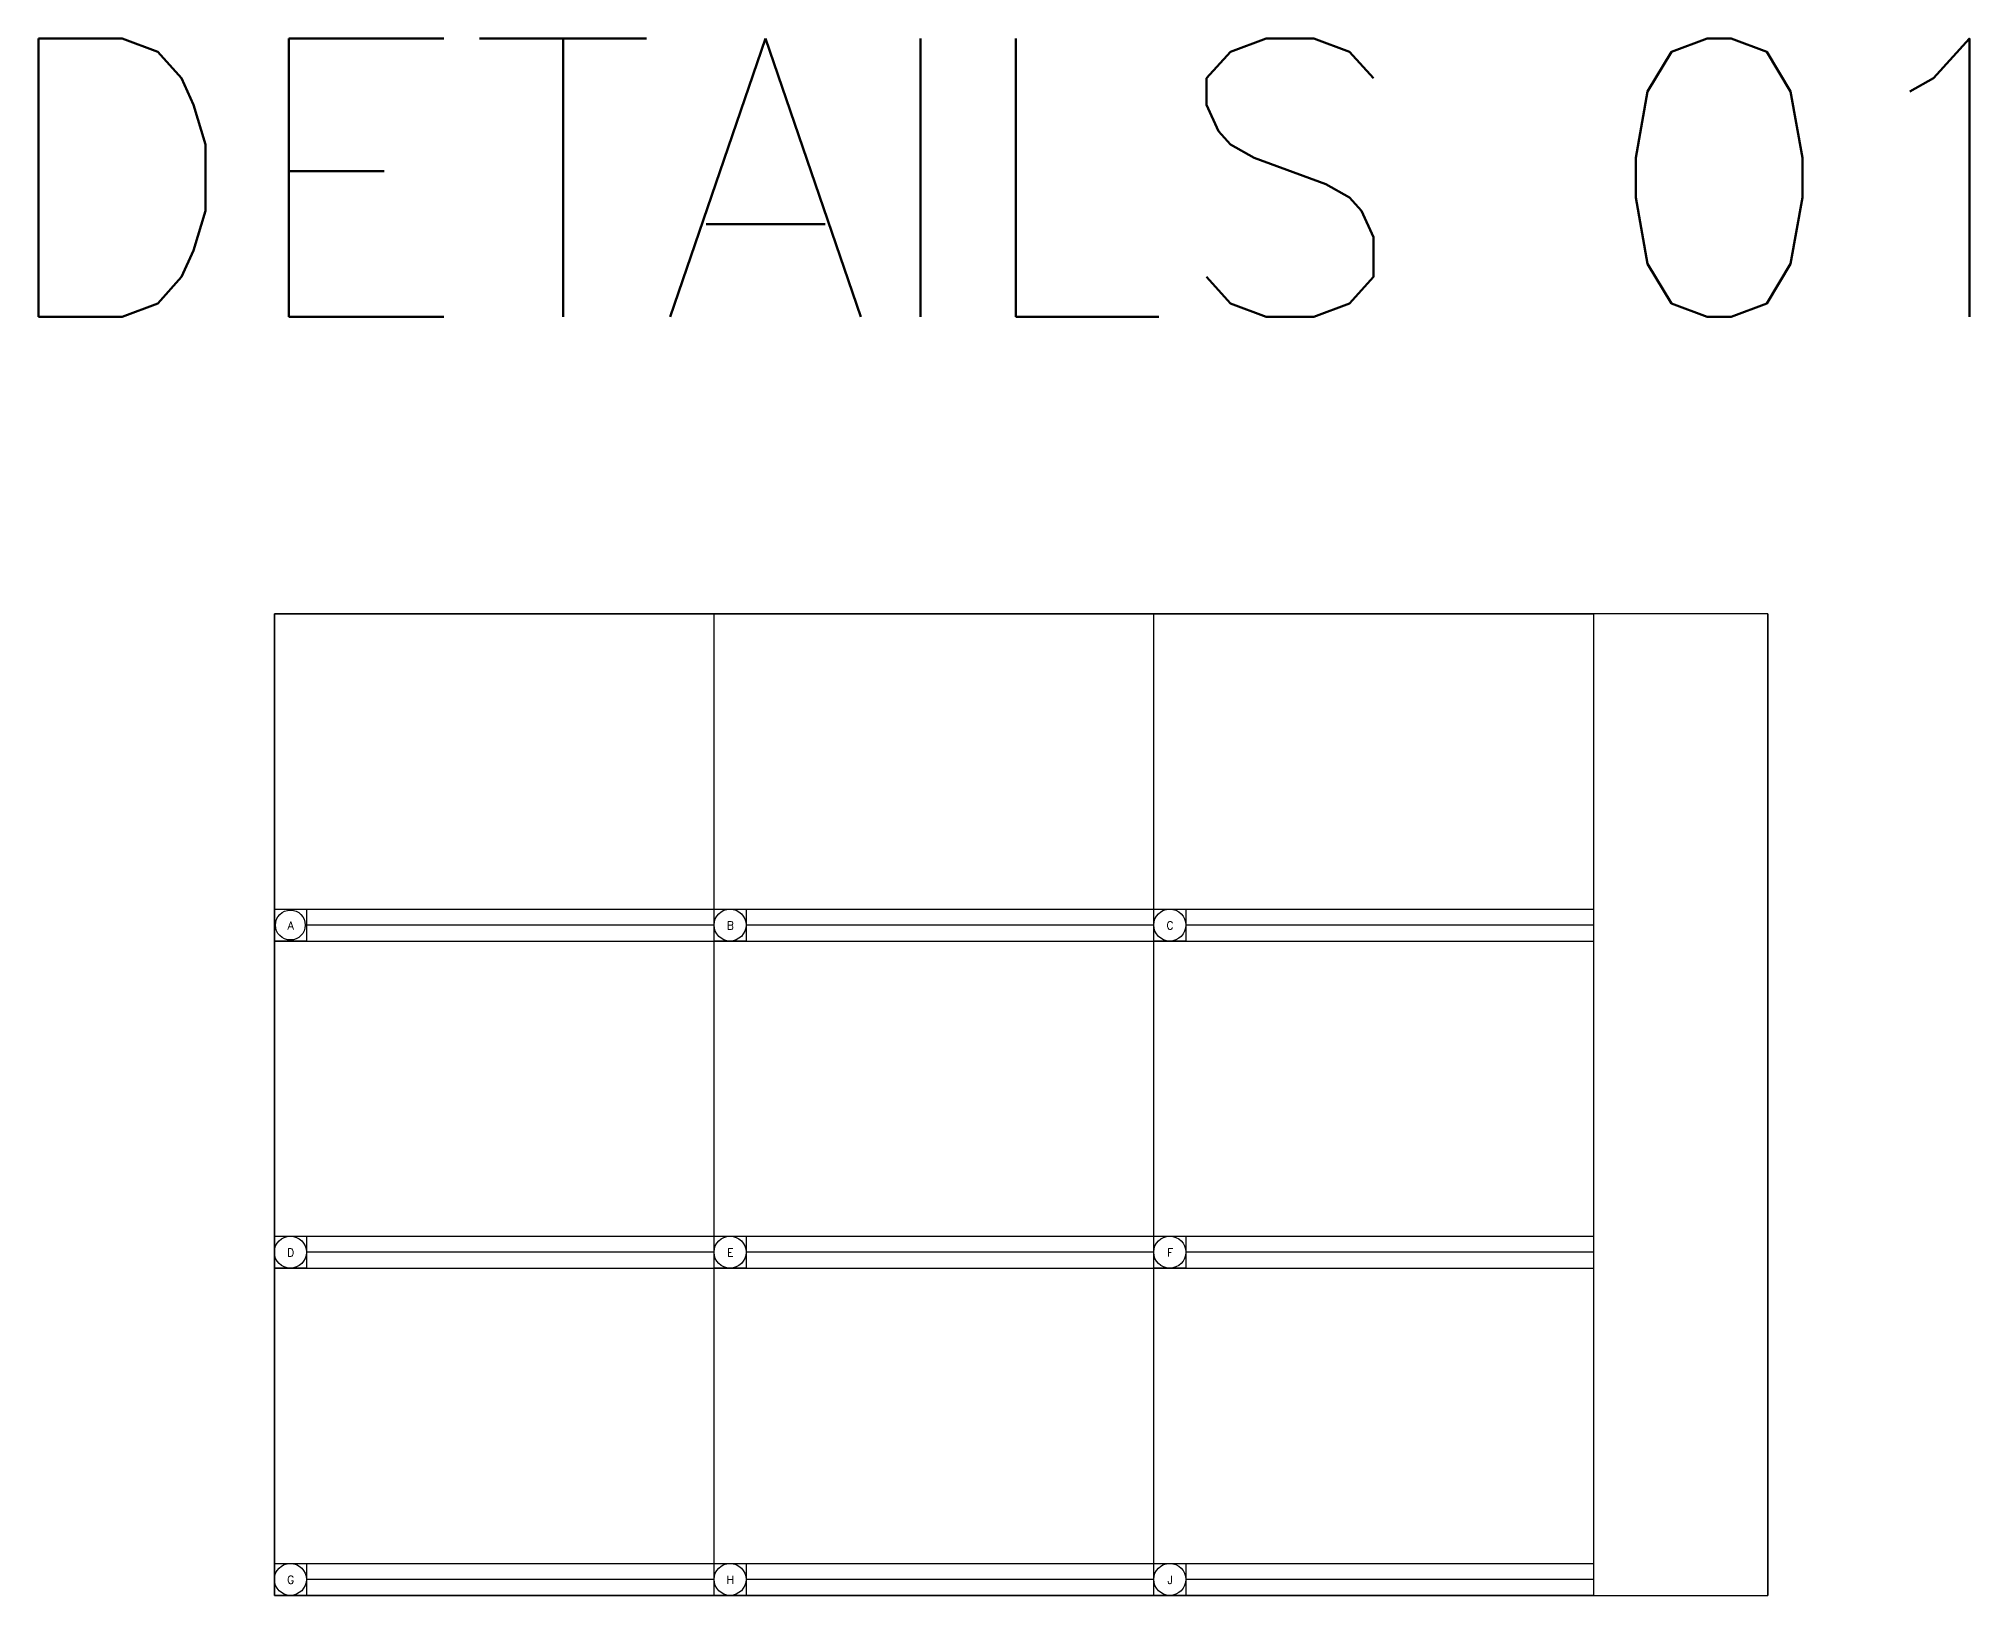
# Model space of a CAD drawing. Header units: inches. Extents: x -6 to 441, y 0 to 338.
# Drawn here: x -5.52 to 39.72, y 300 to 336.48 of the extents above; entities that cross this region are included whole.
import ezdxf

# ---------------------------------------------------------------- set-up
doc = ezdxf.new("R2010")
doc.units = ezdxf.units.IN
doc.header["$MEASUREMENT"] = 0
doc.styles.add('Roman-A', font='romans.shx', dxfattribs={"height": 0.125})

# ---------------------------------------------------------------- blocks, each defined once
blk = doc.blocks.new('*U34')
blk.add_lwpolyline([(0, 0.75), (0.75, 0.75), (0.75, 0), (0, 0)], close=True)
blk.add_circle((0.375, 0.375), 0.375)
at = {"insert": (0.383, 0.366), "char_height": 0.188, "width": 0.46087, "attachment_point": 5, "style": 'Roman-A'}
blk.add_mtext('G', dxfattribs=at)
blk = doc.blocks.new('*U35')
blk.add_lwpolyline([(0, 0.75), (0.75, 0.75), (0.75, 0), (0, 0)], close=True)
blk.add_circle((0.375, 0.375), 0.375)
at = {"insert": (0.383, 0.366), "char_height": 0.188, "width": 0.46087, "attachment_point": 5, "style": 'Roman-A'}
blk.add_mtext('H', dxfattribs=at)
blk = doc.blocks.new('*U36')
blk.add_lwpolyline([(0, 0.75), (0.75, 0.75), (0.75, 0), (0, 0)], close=True)
blk.add_circle((0.375, 0.375), 0.375)
at = {"insert": (0.383, 0.366), "char_height": 0.188, "width": 0.46087, "attachment_point": 5, "style": 'Roman-A'}
blk.add_mtext('J', dxfattribs=at)
blk = doc.blocks.new('*U31')
blk.add_lwpolyline([(0, 0.75), (0.75, 0.75), (0.75, 0), (0, 0)], close=True)
blk.add_circle((0.375, 0.375), 0.375)
at = {"insert": (0.383, 0.366), "char_height": 0.188, "width": 0.46087, "attachment_point": 5, "style": 'Roman-A'}
blk.add_mtext('D', dxfattribs=at)
blk = doc.blocks.new('*U32')
blk.add_lwpolyline([(0, 0.75), (0.75, 0.75), (0.75, 0), (0, 0)], close=True)
blk.add_circle((0.375, 0.375), 0.375)
at = {"insert": (0.383, 0.366), "char_height": 0.188, "width": 0.46087, "attachment_point": 5, "style": 'Roman-A'}
blk.add_mtext('E', dxfattribs=at)
blk = doc.blocks.new('*U33')
blk.add_lwpolyline([(0, 0.75), (0.75, 0.75), (0.75, 0), (0, 0)], close=True)
blk.add_circle((0.375, 0.375), 0.375)
at = {"insert": (0.383, 0.366), "char_height": 0.188, "width": 0.46087, "attachment_point": 5, "style": 'Roman-A'}
blk.add_mtext('F', dxfattribs=at)
blk = doc.blocks.new('*U28')
blk.add_lwpolyline([(0, 0.75), (0.75, 0.75), (0.75, 0), (0, 0)], close=True)
blk.add_circle((0.375, 0.375), 0.35)
at = {"insert": (0.383, 0.366), "char_height": 0.188, "width": 0.46087, "attachment_point": 5, "style": 'Roman-A'}
blk.add_mtext('A', dxfattribs=at)
blk = doc.blocks.new('*U29')
blk.add_lwpolyline([(0, 0.75), (0.75, 0.75), (0.75, 0), (0, 0)], close=True)
blk.add_circle((0.375, 0.375), 0.375)
at = {"insert": (0.383, 0.366), "char_height": 0.188, "width": 0.46087, "attachment_point": 5, "style": 'Roman-A'}
blk.add_mtext('B', dxfattribs=at)
blk = doc.blocks.new('*U30')
blk.add_lwpolyline([(0, 0.75), (0.75, 0.75), (0.75, 0), (0, 0)], close=True)
blk.add_circle((0.375, 0.375), 0.375)
at = {"insert": (0.383, 0.366), "char_height": 0.188, "width": 0.46087, "attachment_point": 5, "style": 'Roman-A'}
blk.add_mtext('C', dxfattribs=at)

msp = doc.modelspace()

# ---------------------------------------------------------------- linework, layer by layer
for p, q in [((10.304, 300), (10.304, 323)), ((20.608, 300), (20.608, 323)), ((35, 323), (35, 300)), ((0, 316.083), (10.304, 316.083)), ((10.304, 316.083), (20.608, 316.083)), ((20.608, 316.083), (30.913, 316.083)), ((10.304, 315.708), (0.75, 315.708)), ((20.608, 315.708), (11.054, 315.708)), ((30.913, 315.708), (21.358, 315.708)), ((0, 315.333), (30.913, 315.333)), ((0, 308.417), (10.304, 308.417)), ((10.304, 308.417), (20.608, 308.417)), ((20.608, 308.417), (30.913, 308.417)), ((10.304, 308.042), (0.75, 308.042)), ((20.608, 308.042), (11.054, 308.042)), ((30.913, 308.042), (21.358, 308.042)), ((0, 307.667), (30.913, 307.667)), ((0, 300.75), (10.304, 300.75)), ((10.304, 300.75), (20.608, 300.75)), ((20.608, 300.75), (30.913, 300.75)), ((10.304, 300.375), (0.75, 300.375)), ((20.608, 300.375), (11.054, 300.375)), ((30.913, 300.375), (21.358, 300.375))]:
    msp.add_line(p, q)
for points in [[(0, 323), (30.913, 323), (30.913, 300), (0, 300)], [(0, 300), (35, 300), (35, 323), (0, 323)]]:
    msp.add_lwpolyline(points, close=True)

# ---------------------------------------------------------------- block references
for name, p in [('*U28', (0, 315.333)), ('*U29', (10.304, 315.333)), ('*U30', (20.608, 315.333)), ('*U31', (0, 307.667)), ('*U32', (10.304, 307.667)), ('*U33', (20.608, 307.667)), ('*U34', (0, 300)), ('*U35', (10.304, 300)), ('*U36', (20.608, 300))]:
    msp.add_blockref(name, p)

# ---------------------------------------------------------------- texts
at = {"insert": (-6.642, 336.48), "char_height": 6.5171, "width": 155.13717, "attachment_point": 1, "style": 'Roman-A'}
msp.add_mtext('DETAILS 01', dxfattribs=at)

doc.saveas('drawing.dxf')
